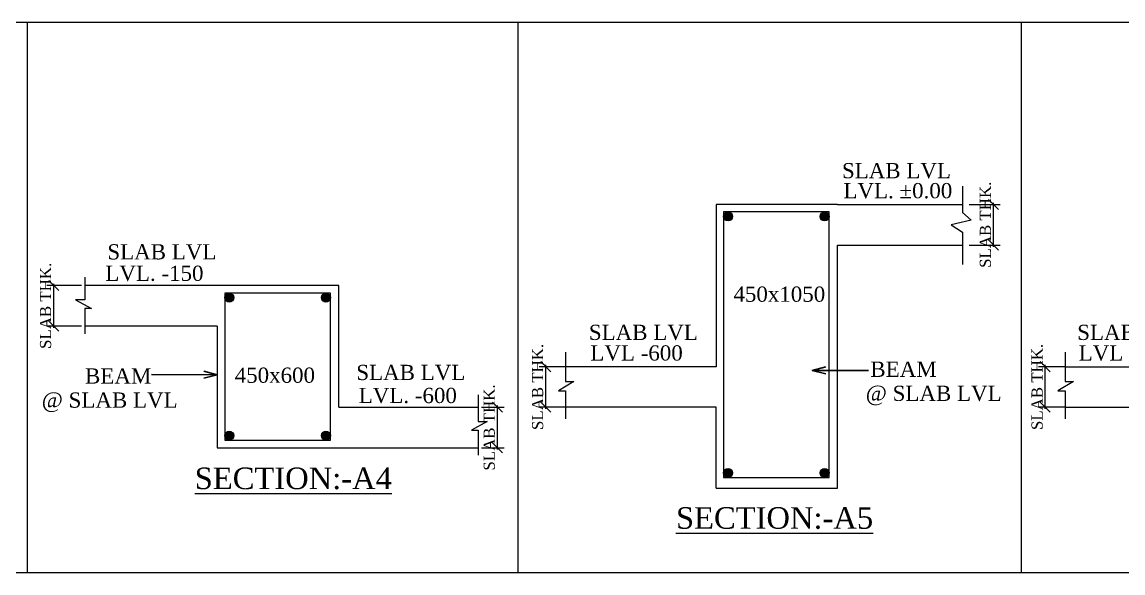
# Model space of a CAD drawing. Header units: millimetres. Extents: x 9781889 to 10654170, y -7852491 to -7608561.
# Drawn here: x 9920147 to 9936449, y -7832723 to -7824570 of the extents above; entities that cross this region are included whole.
import ezdxf

# ---------------------------------------------------------------- set-up
doc = ezdxf.new("R2010")
doc.units = ezdxf.units.MM
doc.header["$LTSCALE"] = 10
doc.header["$PDMODE"] = 3
for name, color, linetype, lineweight in [('S-CUT OUT LINE', 9, 'Continuous', 0), ('S-DIM L.S.', 7, 'Continuous', 0), ('S-SECTION MARK', 7, 'Continuous', 0), ('S-SHEET', 251, 'Continuous', 0), ('S-STEEL-1', 1, 'Continuous', 0), ('S-TEXT L.S. BEAM NO.', 30, 'Continuous', 0), ('S-TEXT. L.S.', 7, 'Continuous', 0)]:
    doc.layers.add(name, color=color, linetype=linetype, lineweight=lineweight)
doc.styles.get("Standard").update_dxf_attribs({"font": 'arial.ttf'})
doc.styles.add('TEXT', font='times.ttf')
doc.dimstyles.new('SETU_1', dxfattribs={"dimtxt": 200, "dimasz": 150, "dimexe": 100, "dimexo": 50, "dimgap": 35, "dimtad": 1, "dimdec": 0, "dimzin": 0, "dimdsep": 46, "dimtxsty": 'Standard', "dimblk": 'OBLIQUE', "dimcen": 150, "dimdle": 25, "dimclrd": 256, "dimclre": 7, "dimclrt": 256, "dimadec": 0, "dimazin": 0, "dimtfac": 1, "dimtdec": 0, "dimtofl": 0, "dimtmove": 1, "dimatfit": 3, "dimfxl": 1, "dimtolj": 1, "dimtzin": 0, "dimlwd": -1, "dimlwe": 5, "dimarcsym": 1})
doc.dimstyles.get("Standard").update_dxf_attribs({"dimtxt": 0.18, "dimasz": 0.18, "dimexe": 0.18, "dimexo": 0.0625, "dimgap": 0.09, "dimtad": 0, "dimtih": 1, "dimtoh": 1, "dimdec": 4, "dimzin": 0, "dimdsep": 46, "dimtxsty": 'Standard', "dimcen": 0.09, "dimadec": 0, "dimazin": 0, "dimtfac": 1, "dimtdec": 4, "dimtofl": 0, "dimtmove": 0, "dimatfit": 3, "dimfxl": 1, "dimtolj": 1, "dimtzin": 0, "dimarcsym": 0})

# ---------------------------------------------------------------- blocks, each defined once
blk = doc.blocks.new('_Oblique')
at = {"color": 0, "linetype": 'ByBlock', "lineweight": -2}
blk.add_line((-0.5, -0.5), (0.5, 0.5), dxfattribs=at)
blk = doc.blocks.new('*D1297')
at = {"layer": 'Defpoints', "color": 0, "transparency": 16777216}
for p in [(9920617, -7828470), (9921076, -7828470), (9921076, -7829070)]:
    blk.add_point(p, dxfattribs=at)
at = {"layer": 'S-DIM L.S.', "color": 7, "lineweight": 5, "transparency": 16777216}
for p, q in [((9921026, -7828470), (9920517, -7828470)), ((9921026, -7829070), (9920517, -7829070))]:
    blk.add_line(p, q, dxfattribs=at)
at = {"layer": 'S-DIM L.S.', "color": 7, "transparency": 16777216}
blk.add_line((9920617, -7829095), (9920617, -7828445), dxfattribs=at)
at = {"layer": 'S-DIM L.S.', "color": 7, "transparency": 16777216, "xscale": 150, "yscale": 150, "zscale": 150}
for p, rotation in [((9920617, -7828470), 90), ((9920617, -7829070), 270)]:
    blk.add_blockref('_Oblique', p, dxfattribs=dict(at, rotation=rotation))
at = {"layer": 'S-DIM L.S.', "color": 7, "transparency": 16777216, "insert": (9920497, -7828770), "char_height": 200, "attachment_point": 5, "rotation": 90, "style": 'TEXT'}
blk.add_mtext('\\A1;{\\A1;\\H0.82645x;SLAB THK.}', dxfattribs=at)
blk = doc.blocks.new('*D1296')
at = {"layer": 'Defpoints', "color": 0, "transparency": 16777216}
for p in [(9926900, -7830270), (9927187, -7830270), (9926900, -7830870)]:
    blk.add_point(p, dxfattribs=at)
at = {"layer": 'S-DIM L.S.', "color": 7, "lineweight": 5, "transparency": 16777216}
for p, q in [((9926950, -7830270), (9927287, -7830270)), ((9926950, -7830870), (9927287, -7830870))]:
    blk.add_line(p, q, dxfattribs=at)
at = {"layer": 'S-DIM L.S.', "color": 7, "transparency": 16777216}
blk.add_line((9927187, -7830895), (9927187, -7830245), dxfattribs=at)
at = {"layer": 'S-DIM L.S.', "color": 7, "transparency": 16777216, "xscale": 150, "yscale": 150, "zscale": 150}
for p, rotation in [((9927187, -7830270), 90), ((9927187, -7830870), 270)]:
    blk.add_blockref('_Oblique', p, dxfattribs=dict(at, rotation=rotation))
at = {"layer": 'S-DIM L.S.', "color": 7, "transparency": 16777216, "insert": (9927067, -7830570), "char_height": 200, "attachment_point": 5, "rotation": 90, "style": 'TEXT'}
blk.add_mtext('\\A1;{\\A1;\\H0.82645x;SLAB THK.}', dxfattribs=at)
blk = doc.blocks.new('*D1299')
at = {"layer": 'Defpoints', "color": 0, "transparency": 16777216}
for p in [(9934122, -7827270), (9934533, -7827270), (9934122, -7827870)]:
    blk.add_point(p, dxfattribs=at)
at = {"layer": 'S-DIM L.S.', "color": 7, "transparency": 16777216}
blk.add_line((9934533, -7827895), (9934533, -7827245), dxfattribs=at)
at = {"layer": 'S-DIM L.S.', "color": 7, "lineweight": 5, "transparency": 16777216}
for p, q in [((9934172, -7827270), (9934633, -7827270)), ((9934172, -7827870), (9934633, -7827870))]:
    blk.add_line(p, q, dxfattribs=at)
at = {"layer": 'S-DIM L.S.', "color": 7, "transparency": 16777216, "xscale": 150, "yscale": 150, "zscale": 150}
for p, rotation in [((9934533, -7827270), 90), ((9934533, -7827870), 270)]:
    blk.add_blockref('_Oblique', p, dxfattribs=dict(at, rotation=rotation))
at = {"layer": 'S-DIM L.S.', "color": 7, "transparency": 16777216, "insert": (9934413, -7827570), "char_height": 200, "attachment_point": 5, "rotation": 90, "style": 'TEXT'}
blk.add_mtext('\\A1;{\\A1;\\H0.82645x;SLAB THK.}', dxfattribs=at)
blk = doc.blocks.new('*D1301')
at = {"layer": 'Defpoints', "color": 0, "transparency": 16777216}
for p in [(9935298, -7829670), (9935642, -7829670), (9935642, -7830270)]:
    blk.add_point(p, dxfattribs=at)
at = {"layer": 'S-DIM L.S.', "color": 7, "lineweight": 5, "transparency": 16777216}
for p, q in [((9935592, -7829670), (9935198, -7829670)), ((9935592, -7830270), (9935198, -7830270))]:
    blk.add_line(p, q, dxfattribs=at)
at = {"layer": 'S-DIM L.S.', "color": 7, "transparency": 16777216}
blk.add_line((9935298, -7830295), (9935298, -7829645), dxfattribs=at)
at = {"layer": 'S-DIM L.S.', "color": 7, "transparency": 16777216, "xscale": 150, "yscale": 150, "zscale": 150}
for p, rotation in [((9935298, -7829670), 90), ((9935298, -7830270), 270)]:
    blk.add_blockref('_Oblique', p, dxfattribs=dict(at, rotation=rotation))
at = {"layer": 'S-DIM L.S.', "color": 7, "transparency": 16777216, "insert": (9935179, -7829970), "char_height": 200, "attachment_point": 5, "rotation": 90, "style": 'TEXT'}
blk.add_mtext('\\A1;{\\A1;\\H0.82645x;SLAB THK.}', dxfattribs=at)
blk = doc.blocks.new('*D1302')
at = {"layer": 'Defpoints', "color": 0, "transparency": 16777216}
for p in [(9927903, -7829670), (9928247, -7829670), (9928247, -7830270)]:
    blk.add_point(p, dxfattribs=at)
at = {"layer": 'S-DIM L.S.', "color": 7, "lineweight": 5, "transparency": 16777216}
for p, q in [((9928197, -7829670), (9927803, -7829670)), ((9928197, -7830270), (9927803, -7830270))]:
    blk.add_line(p, q, dxfattribs=at)
at = {"layer": 'S-DIM L.S.', "color": 7, "transparency": 16777216}
blk.add_line((9927903, -7830295), (9927903, -7829645), dxfattribs=at)
at = {"layer": 'S-DIM L.S.', "color": 7, "transparency": 16777216, "xscale": 150, "yscale": 150, "zscale": 150}
for p, rotation in [((9927903, -7829670), 90), ((9927903, -7830270), 270)]:
    blk.add_blockref('_Oblique', p, dxfattribs=dict(at, rotation=rotation))
at = {"layer": 'S-DIM L.S.', "color": 7, "transparency": 16777216, "insert": (9927783, -7829970), "char_height": 200, "attachment_point": 5, "rotation": 90, "style": 'TEXT'}
blk.add_mtext('\\A1;{\\A1;\\H0.82645x;SLAB THK.}', dxfattribs=at)

msp = doc.modelspace()

# ---------------------------------------------------------------- hatches: boundary and pattern name
at = {"layer": 'S-STEEL-1'}
h = msp.add_hatch(color=250, dxfattribs=at)
edge = h.paths.add_edge_path()
edge.add_arc((9930601.3, -7827447.3), 66.6, 360, 720)
h = msp.add_hatch(color=250, dxfattribs=at)
edge = h.paths.add_edge_path()
edge.add_arc((9932032.9, -7827447.3), 66.6, 360, 720)
h = msp.add_hatch(color=250, dxfattribs=at)
edge = h.paths.add_edge_path()
edge.add_arc((9923214.9, -7828647.3), 66.6, 360, 720)
h = msp.add_hatch(color=250, dxfattribs=at)
edge = h.paths.add_edge_path()
edge.add_arc((9924646.5, -7828647.3), 66.6, 360, 720)
h = msp.add_hatch(color=250, dxfattribs=at)
edge = h.paths.add_edge_path()
edge.add_arc((9923214.9, -7830689.1), 66.6, 0, 360, ccw=False)
h = msp.add_hatch(color=250, dxfattribs=at)
edge = h.paths.add_edge_path()
edge.add_arc((9924646.5, -7830689.1), 66.6, 0, 360, ccw=False)
h = msp.add_hatch(color=250, dxfattribs=at)
edge = h.paths.add_edge_path()
edge.add_arc((9930601.3, -7831241.5), 66.6, 0, 360, ccw=False)
h = msp.add_hatch(color=250, dxfattribs=at)
edge = h.paths.add_edge_path()
edge.add_arc((9932032.9, -7831241.5), 66.6, 0, 360, ccw=False)

# ---------------------------------------------------------------- linework, layer by layer
at = {"layer": 'S-CUT OUT LINE', "color": 5}
for p, q in [((9932224, -7827270), (9934072.1, -7827270)), ((9932224, -7827870), (9934072.1, -7827870)), ((9923037.6, -7828470), (9921076.3, -7828470)), ((9923037.6, -7829070), (9921076.3, -7829070)), ((9930424, -7829670, 0), (9928196.5, -7829670, 0)), ((9935592.3, -7829670), (9937733.6, -7829670)), ((9924837.6, -7830270), (9926899.9, -7830270)), ((9930424, -7830270, 0), (9928196.5, -7830270, 0)), ((9930424, -7831470), (9930424, -7830270, 0)), ((9935592.3, -7830270), (9937733.6, -7830270)), ((9924837.6, -7830870), (9926899.9, -7830870))]:
    msp.add_line(p, q, dxfattribs=at)
at = {"layer": 'S-CUT OUT LINE', "color": 5, "elevation": 0}
for points in [[(9934072.1, -7826999.4), (9934072.1, -7827390.1), (9934200.9, -7827502), (9933906.3, -7827568.4), (9934072.1, -7827680.2), (9934072.1, -7828159.6)], [(9928196.5, -7829456.7), (9928196.5, -7829887.2), (9928320.2, -7829887.2), (9928088.9, -7830029.2), (9928196.5, -7830029.2), (9928196.5, -7830441.3)]]:
    msp.add_lwpolyline(points, dxfattribs=at)
at = {"layer": 'S-CUT OUT LINE', "color": 5}
for points in [[(9932224, -7827270), (9930424, -7827270), (9930424, -7829670)], [(9930424, -7831470), (9932224, -7831470), (9932224, -7827870)], [(9921076.3, -7828343), (9921076.3, -7828679.7), (9920941.6, -7828679.7), (9921175.8, -7828811), (9921076.3, -7828811), (9921076.3, -7829181.9)], [(9924837.6, -7830270), (9924837.6, -7828470), (9923037.6, -7828470)], [(9923037.6, -7829070), (9923037.6, -7830870), (9924837.6, -7830870), (9924837.6, -7830870)], [(9935592.3, -7829456.7), (9935592.3, -7829887.2), (9935716, -7829887.2), (9935484.7, -7830029.2), (9935592.3, -7830029.2), (9935592.3, -7830441.3)], [(9926899.9, -7830085.3), (9926899.9, -7830479.7), (9927034.6, -7830479.7), (9926800.4, -7830611), (9926899.9, -7830611), (9926899.9, -7830981.9)]]:
    msp.add_lwpolyline(points, dxfattribs=at)
at = {"layer": 'S-SHEET', "color": 8}
for p, q in [((9920221.4, -7824569.5), (9920221.4, -7832722.8)), ((9927489.5, -7824569.5), (9927489.5, -7832722.8)), ((9934941.6, -7824569.5), (9934941.6, -7832722.8))]:
    msp.add_line(p, q, dxfattribs=at)
msp.add_lwpolyline([(9896647.5, -7824569.5), (9972885.1, -7824569.5), (9972885.1, -7832722.8), (9896647.5, -7832722.8)], close=True, dxfattribs=at)
at = {"layer": 'S-STEEL-1', "color": 250}
for points in [[(9932099.5, -7827380.7), (9930534.7, -7827380.7), (9930534.7, -7831308.1), (9932099.5, -7831308.1)], [(9924713.1, -7828580.7), (9923148.3, -7828580.7), (9923148.3, -7830755.7), (9924713.1, -7830755.7)]]:
    msp.add_lwpolyline(points, close=True, dxfattribs=at)
for centre in [(9930601.3, -7827447.3), (9932032.9, -7827447.3), (9923214.9, -7828647.3), (9924646.5, -7828647.3), (9923214.9, -7830689.1), (9924646.5, -7830689.1), (9930601.3, -7831241.5), (9932032.9, -7831241.5)]:
    msp.add_circle(centre, 66.6, dxfattribs=at)

# ---------------------------------------------------------------- texts
at = {"layer": 'S-TEXT L.S. BEAM NO.', "linetype": 'ByBlock', "style": 'TEXT'}
for s, p in [('%%USECTION:-A4', (9922704.2, -7831481.9)), ('%%USECTION:-A5', (9929830.4, -7832068.3, 0))]:
    msp.add_text(s, height=319.275, dxfattribs=at).set_placement(p)
at = {"layer": 'S-TEXT. L.S.', "style": 'TEXT'}
for s, p in [('SLAB LVL', (9932288.2, -7826881.1, 0)), ('LVL. %%P0.00', (9932310.2, -7827177.6, 0)), ('SLAB LVL', (9921411.2, -7828083.2)), ('LVL. -150', (9921381.1, -7828400.2)), ('450x1050', (9930681.2, -7828709.2, 0)), ('SLAB LVL', (9928540.6, -7829274.5, 0)), ('SLAB LVL', (9935771.6, -7829274.5, 0)), ('LVL -600', (9928562.6, -7829579.2, 0)), ('LVL -600', (9935793.6, -7829579.2, 0)), ('BEAM', (9921080.3, -7829920.1)), ('450x600', (9923296.5, -7829908.4, 0)), ('SLAB LVL', (9925097.2, -7829867.6)), ('BEAM', (9932708.8, -7829820.2, 0)), ('LVL. -600', (9925133.1, -7830208.4)), ('@ SLAB LVL', (9932640.4, -7830176.7, 0)), ('@ SLAB LVL', (9920439.1, -7830276.6))]:
    msp.add_text(s, height=225, dxfattribs=at).set_placement(p)

# ---------------------------------------------------------------- dimensions: what is measured, and where the dimension line sits
at = {"layer": 'S-DIM L.S.', "color": 7}
for base, p1, p2, picture, middle in [((9934532.5, -7827270, 0), (9934122.1, -7827870, 0), (9934122.1, -7827270, 0), '*D1299', (9934532.5, -7827570, 0)), ((9920616.8, -7828470), (9921076.3, -7829070), (9921076.3, -7828470), '*D1297', (9920616.8, -7828770)), ((9927902.5, -7829670, 0), (9928246.5, -7830270, 0), (9928246.5, -7829670, 0), '*D1302', (9927902.5, -7829970, 0)), ((9935298.3, -7829670), (9935642.3, -7830270), (9935642.3, -7829670), '*D1301', (9935298.3, -7829970)), ((9927186.5, -7830270), (9926899.9, -7830870), (9926899.9, -7830270), '*D1296', (9927186.5, -7830570))]:
    dim = msp.add_linear_dim(base=base, p1=p1, p2=p2, angle=90, text='{\\A1;\\H0.82645x;SLAB THK.}', dimstyle='SETU_1', override={"dimtxsty": 'TEXT', "dimclrd": 7, "dimclrt": 7}, dxfattribs=at)
    dim.commit()
    dim.dimension.update_dxf_attribs({"geometry": picture, "text_midpoint": middle, "dimtype": 160})

# ---------------------------------------------------------------- leaders
at = {"layer": 'S-SECTION MARK'}
for points in [[(9931849.1, -7829724.3, 0), (9932680.8, -7829724.3, 0)], [(9923037.6, -7829791.3), (9922065.5, -7829784.5)]]:
    msp.add_leader(points, dimstyle='Standard', override={"dimasz": 200, "dimclrd": 256, "dimldrblk": 'Open30', "dimfxl": 0.5}, dxfattribs=at)

doc.saveas('drawing.dxf')
